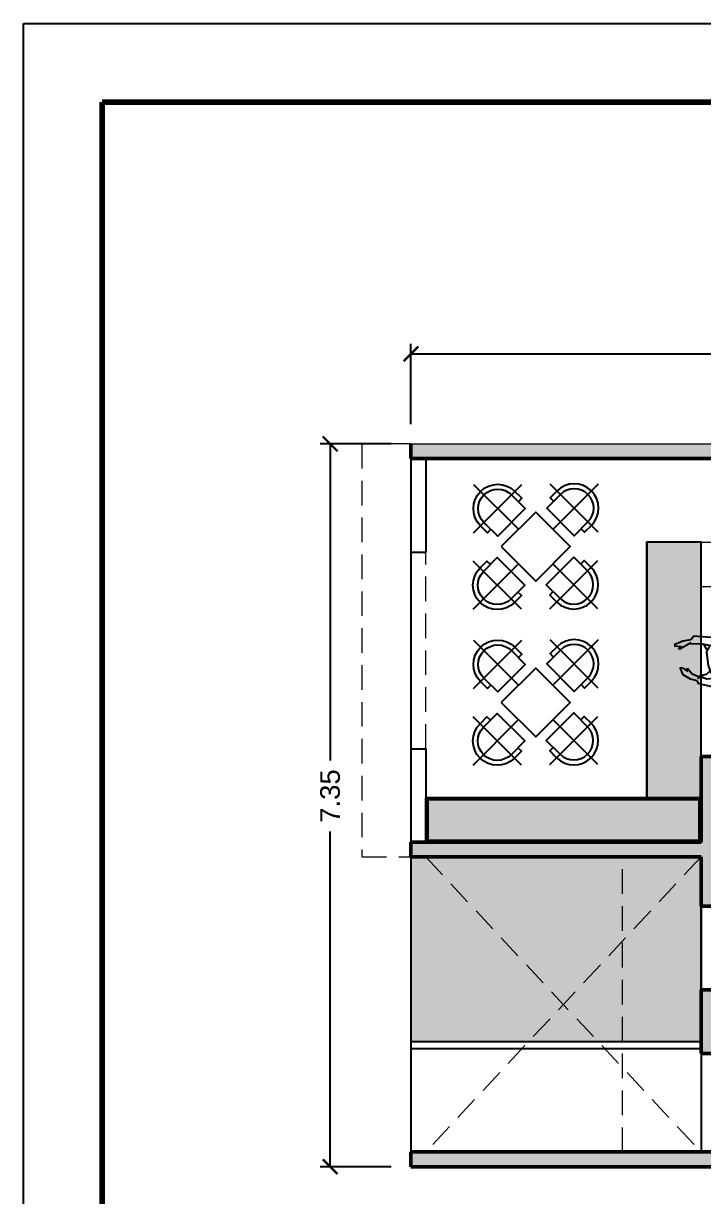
# Model space of a CAD drawing. Header units: millimetres. Extents: x 2999.9 to 3041.9, y 869.6 to 906.3.
# Drawn here: x 2999.88 to 3006.79, y 894.38 to 906.31 of the extents above; entities that cross this region are included whole.
import ezdxf

# ---------------------------------------------------------------- set-up
doc = ezdxf.new("R2010")
doc.units = ezdxf.units.MM
doc.linetypes.add('HIDDEN', pattern=[0.375, 0.25, -0.125])
doc.layers.add('01', color=8, linetype='Continuous', lineweight=9)
doc.layers.add('mori', color=166, linetype='Continuous', lineweight=30)
for name, color, linetype in [('DIEN HOA', 111, 'Continuous'), ('HA', 8, 'Continuous'), ('N_THAY18', 8, 'Continuous'), ('NOITHAT', 21, 'Continuous')]:
    doc.layers.add(name, color=color, linetype=linetype)
doc.styles.add('COTAS', font='arial.ttf')
doc.dimstyles.new('COTAS_100', dxfattribs={"dimtxt": 0.2, "dimasz": 0.15, "dimexe": 0.1, "dimexo": 0.2, "dimgap": 0.1, "dimtad": 0, "dimrnd": 0.005, "dimzin": 4, "dimdsep": 46, "dimtxsty": 'COTAS', "dimblk": 'ARCHTICK', "dimcen": 0.2, "dimclrd": 256, "dimclre": 256, "dimclrt": 11, "dimadec": 0, "dimazin": 0, "dimtfac": 1, "dimtix": 1, "dimtofl": 0, "dimtmove": 0, "dimatfit": 3, "dimldrblk": 'ARCHTICK', "dimfxl": 1, "dimtolj": 1, "dimtzin": 0, "dimarcsym": 0})

# ---------------------------------------------------------------- blocks, each defined once
blk = doc.blocks.new('_ArchTick')
at = {"color": 0, "linetype": 'ByBlock', "const_width": 0.15}
blk.add_lwpolyline([(-0.5, -0.5), (0.5, 0.5)], dxfattribs=at)
blk = doc.blocks.new('*D21')
at = {"layer": '01', "lineweight": -2, "transparency": 16777216}
for p, q in [((3003.819, 902.238), (3003.819, 903.054)), ((3038.719, 902.238), (3038.719, 903.054)), ((3003.819, 902.954), (3020.559, 902.954)), ((3038.719, 902.954), (3021.433, 902.954))]:
    blk.add_line(p, q, dxfattribs=at)
at = {"layer": 'Defpoints', "color": 0, "transparency": 16777216}
for p in [(3038.719, 902.954), (3003.819, 902.038), (3038.719, 902.038)]:
    blk.add_point(p, dxfattribs=at)
at = {"layer": '01', "lineweight": -2, "transparency": 16777216, "xscale": 0.15, "yscale": 0.15, "zscale": 0.15, "rotation": 180}
blk.add_blockref('_ArchTick', (3003.819, 902.954), dxfattribs=at)
at = {"layer": '01', "lineweight": -2, "transparency": 16777216, "xscale": 0.15, "yscale": 0.15, "zscale": 0.15}
blk.add_blockref('_ArchTick', (3038.719, 902.954), dxfattribs=at)
at = {"layer": '01', "color": 11, "transparency": 16777216, "insert": (3020.996, 902.954), "char_height": 0.2, "attachment_point": 5, "style": 'COTAS'}
blk.add_mtext('\\A1;34.90', dxfattribs=at)
blk = doc.blocks.new('*D22')
at = {"layer": '01', "lineweight": -2, "transparency": 16777216}
for p, q in [((3003.619, 902.038), (3002.897, 902.038)), ((3002.997, 902.038), (3002.997, 898.817)), ((3002.997, 894.688), (3002.997, 898.097)), ((3003.619, 894.688), (3002.897, 894.688))]:
    blk.add_line(p, q, dxfattribs=at)
at = {"layer": 'Defpoints', "color": 0, "transparency": 16777216}
for p in [(3003.819, 902.038), (3002.997, 894.688), (3003.819, 894.688)]:
    blk.add_point(p, dxfattribs=at)
at = {"layer": '01', "lineweight": -2, "transparency": 16777216, "xscale": 0.15, "yscale": 0.15, "zscale": 0.15}
for p, rotation in [((3002.997, 902.038), 90), ((3002.997, 894.688), 270)]:
    blk.add_blockref('_ArchTick', p, dxfattribs=dict(at, rotation=rotation))
at = {"layer": '01', "color": 11, "transparency": 16777216, "insert": (3002.997, 898.457), "char_height": 0.2, "attachment_point": 5, "rotation": 90, "style": 'COTAS'}
blk.add_mtext('\\A1;7.35', dxfattribs=at)
blk = doc.blocks.new('GHE')
at = {"layer": 'N_THAY18'}
for points in [[(0, -650), (0, 0)], [(-200, -300), (-200, -100), (200, -100), (200, -300)], [(-250, -300), (-250, -200), (-200, -200)], [(200, -200), (250, -200), (250, -300)], [(-350, -300), (350, -300)]]:
    blk.add_lwpolyline(points, dxfattribs=at)
for radius in [250, 200]:
    blk.add_arc((0, -300), radius, 180, 0, dxfattribs=at)
blk = doc.blocks.new('GHE4')
at = {"layer": 'N_THAY18'}
blk.add_lwpolyline([(-354, 354), (0, 0), (354, 354), (0, 707)], close=True, dxfattribs=at)
at = {"layer": 'HA', "xscale": -1}
for p, rotation in [((-179, 532), 224.9999999997052), ((-183, 170), 315.0000000002948)]:
    blk.add_blockref('GHE', p, dxfattribs=dict(at, rotation=rotation))
at = {"layer": 'HA'}
for p, rotation in [((183, 537), 135.0000000002948), ((179, 175), 44.99999999970522)]:
    blk.add_blockref('GHE', p, dxfattribs=dict(at, rotation=rotation))
blk = doc.blocks.new('sg')
at = {"layer": 'DIEN HOA', "color": 6, "linetype": 'Continuous'}
for p, q in [((2217, 1483), (2363, 1614)), ((2363, 1614), (2546, 1574)), ((2546, 1574), (2561, 1543)), ((2199, 1406), (2217, 1483)), ((2319, 1450), (2376, 1517)), ((2372, 1473), (2319, 1450)), ((2424, 1462), (2372, 1473)), ((2376, 1517), (2464, 1526)), ((2451, 1389), (2424, 1462)), ((2438, 1448), (2472, 1479)), ((2464, 1526), (2544, 1495)), ((2472, 1479), (2521, 1494)), ((2544, 1495), (2552, 1526)), ((2616, 1469), (2553, 1498)), ((2561, 1543), (2632, 1526)), ((2661, 1413), (2616, 1469)), ((2632, 1526), (2706, 1481)), ((2659, 1450), (2667, 1420)), ((2711, 1412), (2659, 1450)), ((2706, 1481), (2735, 1409)), ((2102, 1256), (2120, 1336)), ((2120, 1336), (2191, 1384)), ((2191, 1384), (2199, 1406)), ((2196, 1391), (2257, 1405)), ((2278, 1370), (2255, 1344)), ((2255, 1344), (2274, 1344)), ((2257, 1405), (2289, 1397)), ((2274, 1344), (2289, 1321)), ((2293, 1383), (2278, 1370)), ((2281, 1362), (2311, 1351)), ((2289, 1397), (2293, 1383)), ((2289, 1321), (2292, 1285)), ((2311, 1351), (2333, 1348)), ((2333, 1348), (2349, 1338)), ((2349, 1338), (2359, 1324)), ((2359, 1324), (2357, 1300)), ((2469, 1256), (2451, 1389)), ((2667, 1420), (2661, 1413)), ((2735, 1409), (2711, 1412)), ((2138, 1194), (2102, 1256)), ((2208, 1159), (2138, 1194)), ((2275, 1250), (2274, 1241)), ((2274, 1241), (2302, 1239)), ((2292, 1285), (2275, 1250)), ((2302, 1239), (2324, 1239)), ((2324, 1239), (2353, 1242)), ((2371, 1213), (2327, 1180)), ((2348, 1271), (2334, 1239)), ((2357, 1300), (2348, 1271)), ((2351, 1182), (2391, 1194)), ((2353, 1242), (2368, 1254)), ((2368, 1254), (2374, 1266)), ((2391, 1194), (2369, 1149)), ((2384, 1256), (2371, 1213)), ((2374, 1266), (2384, 1256)), ((2469, 1256), (2438, 1193)), ((2464, 1225), (2492, 1177)), ((2628, 1156), (2739, 1223)), ((2752, 1217), (2722, 1197)), ((2722, 1197), (2795, 1192)), ((2739, 1223), (2752, 1217)), ((2221, 1163), (2208, 1159)), ((2252, 1110), (2221, 1163)), ((2281, 1166), (2235, 1159)), ((2301, 1093), (2252, 1110)), ((2327, 1180), (2281, 1166)), ((2380, 1097), (2301, 1093)), ((2369, 1149), (2419, 1186)), ((2388, 1101), (2380, 1097)), ((2419, 1099), (2388, 1101)), ((2419, 1186), (2527, 1168)), ((2595, 1085), (2419, 1099)), ((2527, 1168), (2630, 1172)), ((2627, 1122), (2595, 1085)), ((2710, 1136), (2627, 1122)), ((2630, 1172), (2628, 1156)), ((2796, 1173), (2710, 1136))]:
    blk.add_line(p, q, dxfattribs=at)

msp = doc.modelspace()

# ---------------------------------------------------------------- hatches: boundary and pattern name
h = msp.add_hatch(color=256)
h.dxf.hatch_style = 1
h.paths.add_polyline_path([(3011.23, 900.108), (3009.419, 900.108), (3009.419, 901.088), (3009.269, 901.088), (3009.269, 900.108), (3007.769, 900.108), (3007.769, 901.138), (3007.619, 901.138), (3007.619, 899.815), (3007.769, 899.815), (3007.769, 899.958), (3011.23, 899.958)], flags=17)
h.paths.add_polyline_path([(3009.519, 901.238), (3009.419, 901.238), (3009.419, 901.888), (3009.269, 901.888), (3009.269, 901.088), (3009.419, 901.088), (3009.519, 901.088)], flags=17)
h.paths.add_polyline_path([(3010.369, 901.288), (3010.219, 901.288), (3010.219, 901.238), (3010.119, 901.238), (3010.119, 901.088), (3010.369, 901.088)], flags=17)
h.paths.add_polyline_path([(3010.119, 901.238), (3009.519, 901.238), (3009.519, 901.188), (3010.119, 901.188)], flags=17)
h.paths.add_polyline_path([(3010.119, 901.138), (3009.519, 901.138), (3009.519, 901.088), (3010.119, 901.088)], flags=17)
h.paths.add_polyline_path([(3010.269, 901.838), (3010.219, 901.838), (3010.219, 901.288), (3010.269, 901.288)], flags=17)
h.paths.add_polyline_path([(3010.369, 901.838), (3010.319, 901.838), (3010.319, 901.288), (3010.369, 901.288)], flags=17)
h.paths.add_polyline_path([(3012.13, 902.038), (3003.819, 902.038), (3003.819, 901.888), (3007.619, 901.888), (3007.619, 901.838), (3007.769, 901.838), (3007.769, 901.888), (3009.269, 901.888), (3009.419, 901.888), (3010.219, 901.888), (3010.219, 901.838), (3010.269, 901.838), (3010.369, 901.838), (3010.369, 901.888), (3011.98, 901.888), (3011.98, 900.108), (3011.93, 900.108), (3011.93, 899.958), (3011.98, 899.958), (3011.98, 899.815), (3012.53, 899.815), (3012.53, 899.958), (3012.13, 899.958), (3012.13, 901.888)])
h.paths.add_polyline_path([(3006.919, 898.708), (3007.869, 898.708), (3007.869, 898.858), (3006.769, 898.858), (3006.769, 897.988), (3003.969, 897.988), (3003.819, 897.988), (3003.819, 897.838), (3006.769, 897.838), (3006.769, 897.338), (3006.919, 897.338)])
h.paths.add_polyline_path([(3006.919, 896.488), (3006.769, 896.488), (3006.769, 895.838), (3009.519, 895.838), (3009.519, 895.988), (3006.919, 895.988)])
h = msp.add_hatch(color=256)
h.dxf.hatch_style = 1
h.set_gradient(color1=(127, 63, 0), color2=(143, 71, 0), one_color=1, tint=0.28, name='CYLINDER')
h.paths.add_polyline_path([(3006.769, 901.038), (3006.219, 901.038), (3006.219, 898.438), (3006.769, 898.438)])
h = msp.add_hatch(color=256)
h.dxf.hatch_style = 1
h.set_gradient(color1=(255, 255, 255), color2=(71, 71, 71), one_color=1, tint=0.28, name='CYLINDER')
h.paths.add_polyline_path([(3006.749, 898.008), (3006.749, 898.418), (3003.989, 898.418), (3003.989, 898.008)])
h = msp.add_hatch()
h.set_pattern_fill('SWAMP', color=76, scale=0.003)
h.set_pattern_definition([(0, (947.19445, -205.14946), (0.0381, 0.0659911357), [0.009525, -0.066675]), (90, (947.19921, -205.149462), (-0.0381, 0.0659911357), [0.0047625, -0.1272197714]), (90, (947.200402, -205.149462), (-0.0381, 0.0659911357), [0.00381, -0.1281722714]), (90, (947.19802, -205.149462), (-0.0381, 0.0659911357), [0.00381, -0.1281722714]), (60, (947.20159, -205.14946), (-0.0381, 0.0659911357), [0.003048, -0.073152]), (120, (947.19683, -205.14946), (-0.0762, 3e-11), [0.003048, -0.073152])])
h.paths.add_polyline_path([(3006.769, 897.838), (3003.969, 897.838), (3005.369, 896.338), (3006.769, 896.981)])
h.paths.add_polyline_path([(3005.724, 895.958), (3006.769, 895.958), (3006.769, 896.981), (3005.369, 896.338)])
h.paths.add_polyline_path([(3003.819, 895.958), (3005.015, 895.958), (3005.369, 896.338), (3003.969, 897.838), (3003.819, 897.838)])
h.paths.add_polyline_path([(3005.015, 895.958), (3005.724, 895.958), (3005.369, 896.338)])
h = msp.add_hatch(color=256)
h.dxf.hatch_style = 1
h.paths.add_polyline_path([(3024.419, 894.838), (3003.819, 894.838), (3003.819, 894.688), (3024.419, 894.688)])

# ---------------------------------------------------------------- linework, layer by layer
at = {"color": 253, "linetype": 'HIDDEN', "lineweight": 0}
for p, q in [((3003.819, 902.038), (3003.319, 902.038)), ((3003.319, 902.038), (3003.319, 897.838)), ((3006.769, 901.038), (3007.619, 901.038)), ((3003.969, 898.938), (3003.969, 900.938)), ((3006.769, 900.588), (3007.619, 900.588)), ((3003.319, 897.838), (3003.819, 897.838)), ((3006.769, 897.838), (3003.969, 894.838)), ((3003.969, 897.838), (3006.769, 894.838)), ((3005.969, 894.838), (3005.969, 897.838))]:
    msp.add_line(p, q, dxfattribs=at)
for p, q in [((3003.819, 901.888), (3003.819, 900.938)), ((3003.969, 901.888), (3003.969, 900.938)), ((3006.219, 898.438), (3006.219, 901.038)), ((3006.769, 901.038), (3006.219, 901.038)), ((3006.769, 898.858), (3006.769, 901.038)), ((3003.819, 900.938), (3003.969, 900.938)), ((3003.819, 900.938), (3003.819, 898.938)), ((3003.819, 898.938), (3003.969, 898.938)), ((3003.819, 898.938), (3003.819, 897.988)), ((3003.969, 898.938), (3003.969, 897.988)), ((3003.969, 898.438), (3006.769, 898.438)), ((3003.969, 897.988), (3003.969, 898.438)), ((3003.819, 897.838), (3003.819, 894.838)), ((3006.769, 895.838), (3006.769, 894.838))]:
    msp.add_line(p, q)
at = {"color": 41, "lineweight": 30}
msp.add_line((3006.769, 897.338), (3006.769, 896.488), dxfattribs=at)
at = {"color": 30}
for p, q in [((3006.769, 895.958), (3003.819, 895.958)), ((3006.769, 895.888), (3003.819, 895.888))]:
    msp.add_line(p, q, dxfattribs=at)
for points in [[(2999.878, 906.313), (3041.874, 906.313), (3041.874, 869.55), (2999.878, 869.55)], [(3006.219, 898.438), (3006.769, 898.438), (3006.769, 901.038), (3006.219, 901.038)], [(3003.969, 897.988), (3006.769, 897.988), (3006.769, 898.438), (3003.969, 898.438)], [(3003.989, 898.008), (3006.749, 898.008), (3006.749, 898.418), (3003.989, 898.418)]]:
    msp.add_lwpolyline(points, close=True)
at = {"lineweight": 80}
msp.add_lwpolyline([(3000.678, 905.513), (3041.074, 905.513), (3041.074, 870.35), (3000.678, 870.35)], close=True, dxfattribs=at)
at = {"layer": 'mori', "color": 152, "lineweight": 20}
msp.add_line((3003.819, 902.038), (3038.719, 902.038), dxfattribs=at)
at = {"layer": 'mori', "color": 152, "lineweight": 40}
msp.add_line((3003.819, 901.888), (3003.819, 902.038), dxfattribs=at)
at = {"layer": 'mori', "color": 152, "lineweight": 50}
for p, q in [((3003.819, 902.038), (3003.819, 901.888)), ((3003.819, 901.888), (3007.619, 901.888)), ((3007.619, 901.888), (3003.969, 901.888)), ((3006.769, 898.858), (3007.869, 898.858)), ((3006.769, 898.858), (3006.769, 897.988)), ((3003.819, 897.838), (3003.819, 897.988)), ((3003.819, 897.988), (3003.819, 897.838)), ((3003.819, 897.988), (3006.769, 897.988)), ((3003.819, 897.838), (3006.769, 897.838)), ((3006.769, 897.838), (3006.769, 897.338)), ((3006.769, 897.338), (3006.919, 897.338)), ((3006.919, 896.488), (3006.769, 896.488)), ((3006.769, 896.488), (3006.769, 895.838)), ((3018.119, 895.838), (3006.769, 895.838)), ((3003.819, 894.838), (3024.419, 894.838)), ((3003.819, 894.688), (3003.819, 894.838)), ((3038.719, 894.688), (3003.819, 894.688))]:
    msp.add_line(p, q, dxfattribs=at)

# ---------------------------------------------------------------- block references
at = {"xscale": 0.001, "yscale": 0.001, "zscale": 0.001, "rotation": 180}
msp.add_blockref('sg', (3009.292, 901.172), dxfattribs=at)
at = {"layer": 'NOITHAT', "xscale": 0.0009899999999790454, "yscale": 0.0009899999999790454, "zscale": 0.0009899999999790454}
for p in [(3005.088, 900.643), (3005.088, 899.059)]:
    msp.add_blockref('GHE4', p, dxfattribs=at)

# ---------------------------------------------------------------- dimensions: what is measured, and where the dimension line sits
at = {"layer": '01', "color": 7}
dim = msp.add_linear_dim(base=(3038.719, 902.954), p1=(3003.819, 902.038), p2=(3038.719, 902.038), dimstyle='COTAS_100', dxfattribs=at)
dim.commit()
dim.dimension.update_dxf_attribs({"geometry": '*D21', "text_midpoint": (3020.996, 902.954), "dimtype": 160})
dim = msp.add_linear_dim(base=(3002.997, 894.688), p1=(3003.819, 902.038), p2=(3003.819, 894.688), angle=90, dimstyle='COTAS_100', dxfattribs=at)
dim.commit()
dim.dimension.update_dxf_attribs({"geometry": '*D22', "text_midpoint": (3002.997, 898.457), "dimtype": 160})

doc.saveas('drawing.dxf')
